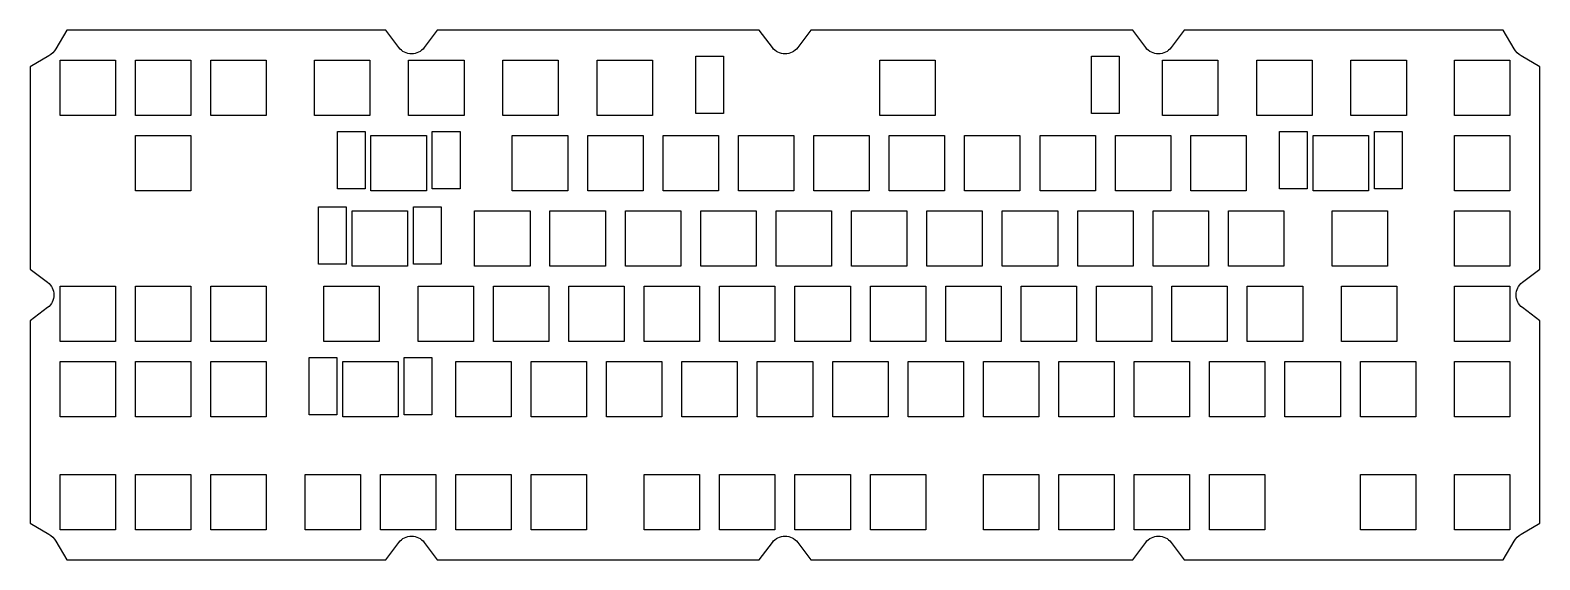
# Model space of a CAD drawing. Header units: millimetres. Extents: x -377 to 5, y -129 to 5.
import ezdxf

# ---------------------------------------------------------------- set-up
doc = ezdxf.new("R2010")
doc.units = ezdxf.units.MM
doc.layers.get('0').update_dxf_attribs({"linetype": 'CONTINUOUS'})

msp = doc.modelspace()

# ---------------------------------------------------------------- linework, layer by layer
msp.add_lwpolyline([(-192.33, -128.84), (-189.03, -124.44, -0.5), (-182.63, -124.44), (-179.33, -128.84), (-97.96, -128.84), (-94.66, -124.44, -0.5), (-88.26, -124.44), (-84.96, -128.84), (-4.37, -128.84), (-1.6, -124.16, -0.125968), (0.24, -122.32), (4.92, -119.55), (4.92, -68.41), (0.52, -65.11, -0.5), (0.52, -58.71), (4.92, -55.41), (4.92, -4.27), (0.24, -1.5, -0.125968), (-1.6, 0.34), (-4.37, 5.01), (-84.96, 5.01), (-88.26, 0.61, -0.5), (-94.66, 0.61), (-97.96, 5.01), (-179.33, 5.01), (-182.63, 0.61, -0.5), (-189.03, 0.61), (-192.33, 5.01), (-273.71, 5.01), (-277.01, 0.61, -0.5), (-283.41, 0.61), (-286.71, 5.01), (-367.3, 5.01), (-370.07, 0.34, -0.125968), (-371.91, -1.5), (-376.58, -4.27), (-376.58, -55.41), (-372.18, -58.71, -0.5), (-372.18, -65.11), (-376.58, -68.41), (-376.58, -119.55), (-371.91, -122.32, -0.125968), (-370.07, -124.16), (-367.3, -128.84), (-286.71, -128.84), (-283.41, -124.44, -0.5), (-277.01, -124.44), (-273.71, -128.84)], format="xyb", close=True)
for points in [[(-369.04, -2.53), (-355.05, -2.53), (-355.05, -16.53), (-369.04, -16.53)], [(-349.99, -2.53), (-336, -2.53), (-336, -16.53), (-349.99, -16.53)], [(-330.94, -2.53), (-316.94, -2.53), (-316.94, -16.53), (-330.94, -16.53)], [(-304.75, -2.53), (-290.75, -2.53), (-290.75, -16.53), (-304.75, -16.53)], [(-280.94, -2.53), (-266.94, -2.53), (-266.94, -16.53), (-280.94, -16.53)], [(-257.12, -2.53), (-243.13, -2.53), (-243.13, -16.53), (-257.12, -16.53)], [(-233.31, -2.53), (-219.31, -2.53), (-219.31, -16.53), (-233.31, -16.53)], [(-201.38, -16.03), (-208.38, -16.03), (-208.38, -1.53), (-201.38, -1.53)], [(-161.88, -11.82), (-161.88, -11.82), (-161.88, -7.23), (-161.88, -7.23), (-161.88, -2.53), (-147.88, -2.53), (-147.88, -16.53), (-161.88, -16.53)], [(-101.38, -1.53), (-101.38, -16.03), (-108.38, -16.03), (-108.38, -1.53)], [(-90.44, -2.53), (-76.44, -2.53), (-76.44, -16.53), (-90.44, -16.53)], [(-66.63, -2.53), (-52.63, -2.53), (-52.63, -16.53), (-66.63, -16.53)], [(-42.81, -2.53), (-28.81, -2.53), (-28.81, -16.53), (-42.81, -16.53)], [(-16.62, -2.53), (-2.62, -2.53), (-2.62, -16.53), (-16.62, -16.53)], [(-349.99, -21.58), (-336, -21.58), (-336, -35.58), (-349.99, -35.58)], [(-291.96, -35.08), (-298.96, -35.08), (-298.96, -20.58), (-291.96, -20.58)], [(-290.46, -21.58), (-276.46, -21.58), (-276.46, -35.58), (-290.46, -35.58)], [(-267.96, -20.58), (-267.96, -35.08), (-274.96, -35.08), (-274.96, -20.58)], [(-254.74, -21.58), (-240.75, -21.58), (-240.75, -35.58), (-254.74, -35.58)], [(-235.69, -21.58), (-221.69, -21.58), (-221.69, -35.58), (-235.69, -35.58)], [(-216.64, -21.58), (-202.65, -21.58), (-202.65, -35.58), (-216.64, -35.58)], [(-197.59, -21.58), (-183.59, -21.58), (-183.59, -35.58), (-197.59, -35.58)], [(-178.54, -21.58), (-164.54, -21.58), (-164.54, -35.58), (-178.54, -35.58)], [(-159.49, -21.58), (-145.5, -21.58), (-145.5, -35.58), (-159.49, -35.58)], [(-140.44, -21.58), (-126.45, -21.58), (-126.45, -35.58), (-140.44, -35.58)], [(-121.39, -21.58), (-107.39, -21.58), (-107.39, -35.58), (-121.39, -35.58)], [(-102.34, -21.58), (-88.34, -21.58), (-88.34, -35.58), (-102.34, -35.58)], [(-83.29, -21.58), (-69.29, -21.58), (-69.29, -35.58), (-83.29, -35.58)], [(-53.84, -35.08), (-60.84, -35.08), (-60.84, -20.58), (-53.84, -20.58)], [(-52.34, -21.58), (-38.34, -21.58), (-38.34, -35.58), (-52.34, -35.58)], [(-29.84, -20.58), (-29.84, -35.08), (-36.84, -35.08), (-36.84, -20.58)], [(-16.62, -21.58), (-2.62, -21.58), (-2.62, -35.58), (-16.62, -35.58)], [(-296.73, -54.13), (-303.73, -54.13), (-303.73, -39.63), (-296.73, -39.63)], [(-295.23, -49.92), (-295.23, -49.92), (-295.23, -45.33), (-295.23, -45.33), (-295.23, -40.63), (-281.23, -40.63), (-281.23, -54.63), (-295.23, -54.63)], [(-272.73, -39.63), (-272.73, -54.13), (-279.73, -54.13), (-279.73, -39.63)], [(-264.27, -40.63), (-250.27, -40.63), (-250.27, -54.63), (-264.27, -54.63)], [(-245.22, -40.63), (-231.22, -40.63), (-231.22, -54.63), (-245.22, -54.63)], [(-226.17, -40.63), (-212.17, -40.63), (-212.17, -54.63), (-226.17, -54.63)], [(-207.12, -40.63), (-193.12, -40.63), (-193.12, -54.63), (-207.12, -54.63)], [(-188.07, -40.63), (-174.07, -40.63), (-174.07, -54.63), (-188.07, -54.63)], [(-169.02, -40.63), (-155.02, -40.63), (-155.02, -54.63), (-169.02, -54.63)], [(-149.97, -40.63), (-135.97, -40.63), (-135.97, -54.63), (-149.97, -54.63)], [(-130.92, -40.63), (-116.92, -40.63), (-116.92, -54.63), (-130.92, -54.63)], [(-111.87, -40.63), (-97.87, -40.63), (-97.87, -54.63), (-111.87, -54.63)], [(-92.82, -40.63), (-78.82, -40.63), (-78.82, -54.63), (-92.82, -54.63)], [(-73.77, -40.63), (-59.77, -40.63), (-59.77, -54.63), (-73.77, -54.63)], [(-47.58, -40.63), (-33.58, -40.63), (-33.58, -54.63), (-47.58, -54.63)], [(-16.62, -40.63), (-2.62, -40.63), (-2.62, -54.63), (-16.62, -54.63)], [(-369.04, -59.68), (-355.05, -59.68), (-355.05, -73.68), (-369.04, -73.68)], [(-349.99, -59.68), (-336, -59.68), (-336, -73.68), (-349.99, -73.68)], [(-330.94, -59.68), (-316.94, -59.68), (-316.94, -73.68), (-330.94, -73.68)], [(-302.37, -59.68), (-288.37, -59.68), (-288.37, -73.68), (-302.37, -73.68)], [(-278.56, -59.68), (-264.56, -59.68), (-264.56, -73.68), (-278.56, -73.68)], [(-259.51, -59.68), (-245.51, -59.68), (-245.51, -73.68), (-259.51, -73.68)], [(-240.46, -59.68), (-226.46, -59.68), (-226.46, -73.68), (-240.46, -73.68)], [(-221.41, -59.68), (-207.41, -59.68), (-207.41, -73.68), (-221.41, -73.68)], [(-202.36, -59.68), (-188.36, -59.68), (-188.36, -73.68), (-202.36, -73.68)], [(-183.31, -59.68), (-169.31, -59.68), (-169.31, -73.68), (-183.31, -73.68)], [(-164.26, -59.68), (-150.26, -59.68), (-150.26, -73.68), (-164.26, -73.68)], [(-145.21, -59.68), (-131.21, -59.68), (-131.21, -73.68), (-145.21, -73.68)], [(-126.16, -59.68), (-112.16, -59.68), (-112.16, -73.68), (-126.16, -73.68)], [(-107.11, -59.68), (-93.11, -59.68), (-93.11, -73.68), (-107.11, -73.68)], [(-88.06, -59.68), (-74.06, -59.68), (-74.06, -73.68), (-88.06, -73.68)], [(-69.01, -59.68), (-55.01, -59.68), (-55.01, -73.68), (-69.01, -73.68)], [(-45.19, -59.68), (-31.19, -59.68), (-31.19, -73.68), (-45.19, -73.68)], [(-16.62, -59.68), (-2.62, -59.68), (-2.62, -73.68), (-16.62, -73.68)], [(-369.04, -78.73), (-355.05, -78.73), (-355.05, -92.73), (-369.04, -92.73)], [(-349.99, -78.73), (-336, -78.73), (-336, -92.73), (-349.99, -92.73)], [(-330.94, -78.73), (-316.94, -78.73), (-316.94, -92.73), (-330.94, -92.73)], [(-299.11, -92.23), (-306.11, -92.23), (-306.11, -77.73), (-299.11, -77.73)], [(-297.61, -78.73), (-283.61, -78.73), (-283.61, -92.73), (-297.61, -92.73)], [(-275.11, -77.73), (-275.11, -92.23), (-282.11, -92.23), (-282.11, -77.73)], [(-269.03, -78.73), (-255.03, -78.73), (-255.03, -92.73), (-269.03, -92.73)], [(-249.98, -78.73), (-235.98, -78.73), (-235.98, -92.73), (-249.98, -92.73)], [(-230.93, -78.73), (-216.93, -78.73), (-216.93, -92.73), (-230.93, -92.73)], [(-211.88, -78.73), (-197.88, -78.73), (-197.88, -92.73), (-211.88, -92.73)], [(-192.83, -78.73), (-178.83, -78.73), (-178.83, -92.73), (-192.83, -92.73)], [(-173.78, -78.73), (-159.78, -78.73), (-159.78, -92.73), (-173.78, -92.73)], [(-154.73, -78.73), (-140.73, -78.73), (-140.73, -92.73), (-154.73, -92.73)], [(-135.68, -78.73), (-121.68, -78.73), (-121.68, -92.73), (-135.68, -92.73)], [(-116.63, -78.73), (-102.63, -78.73), (-102.63, -92.73), (-116.63, -92.73)], [(-97.58, -78.73), (-83.58, -78.73), (-83.58, -92.73), (-97.58, -92.73)], [(-78.53, -78.73), (-64.53, -78.73), (-64.53, -92.73), (-78.53, -92.73)], [(-59.48, -78.73), (-45.48, -78.73), (-45.48, -92.73), (-59.48, -92.73)], [(-40.43, -78.73), (-26.43, -78.73), (-26.43, -92.73), (-40.43, -92.73)], [(-16.62, -78.73), (-2.62, -78.73), (-2.62, -92.73), (-16.62, -92.73)], [(-369.04, -107.3), (-355.05, -107.3), (-355.05, -121.3), (-369.04, -121.3)], [(-349.99, -107.3), (-336, -107.3), (-336, -121.3), (-349.99, -121.3)], [(-330.94, -107.3), (-316.94, -107.3), (-316.94, -121.3), (-330.94, -121.3)], [(-307.13, -107.3), (-293.13, -107.3), (-293.13, -121.3), (-307.13, -121.3)], [(-288.08, -107.3), (-274.08, -107.3), (-274.08, -121.3), (-288.08, -121.3)], [(-269.03, -107.3), (-255.03, -107.3), (-255.03, -121.3), (-269.03, -121.3)], [(-249.98, -107.3), (-235.98, -107.3), (-235.98, -121.3), (-249.98, -121.3)], [(-221.41, -107.3), (-207.41, -107.3), (-207.41, -121.3), (-221.41, -121.3)], [(-202.36, -107.3), (-188.36, -107.3), (-188.36, -121.3), (-202.36, -121.3)], [(-183.31, -107.3), (-169.31, -107.3), (-169.31, -121.3), (-183.31, -121.3)], [(-164.26, -107.3), (-150.26, -107.3), (-150.26, -121.3), (-164.26, -121.3)], [(-135.68, -107.3), (-121.68, -107.3), (-121.68, -121.3), (-135.68, -121.3)], [(-116.63, -121.3), (-116.63, -107.3), (-102.63, -107.3), (-102.63, -121.3)], [(-97.58, -107.3), (-83.58, -107.3), (-83.58, -121.3), (-97.58, -121.3)], [(-78.53, -107.3), (-64.53, -107.3), (-64.53, -121.3), (-78.53, -121.3)], [(-40.43, -107.3), (-26.43, -107.3), (-26.43, -121.3), (-40.43, -121.3)], [(-16.62, -107.3), (-2.62, -107.3), (-2.62, -121.3), (-16.62, -121.3)]]:
    msp.add_lwpolyline(points, close=True)

doc.saveas('drawing.dxf')
